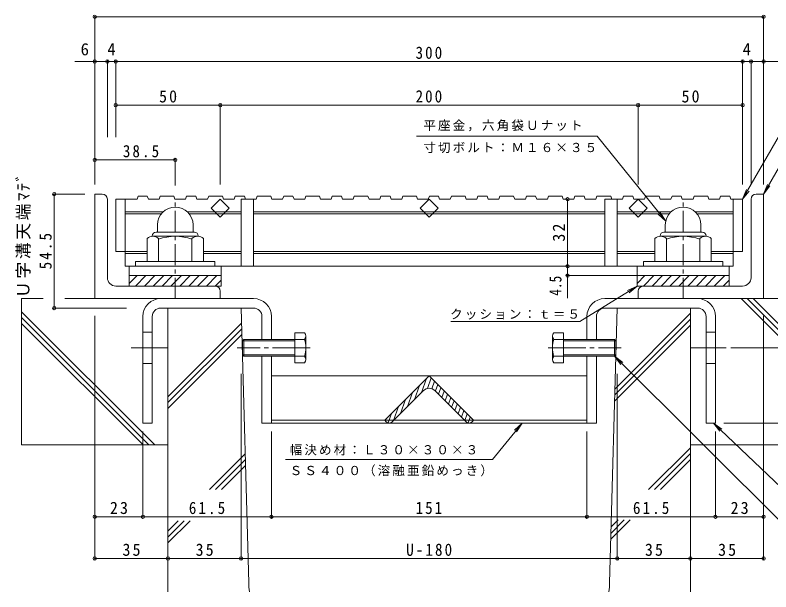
# Model space of a CAD drawing. Units: millimetres at full size; some dimension numbers follow another scale. Extents: x -437 to 531, y -388 to 353.
# Drawn here: x -384.6 to -22.9, y -223.9 to 51.9 of the extents above; entities that cross this region are included whole.
import ezdxf
from ezdxf.enums import TextEntityAlignment as Align

# ---------------------------------------------------------------- set-up
doc = ezdxf.new("R2010")
doc.units = ezdxf.units.MM
doc.header["$LTSCALE"] = 2
doc.header["$PDMODE"] = 32
doc.header["$PDSIZE"] = 1.6
doc.linetypes.add('CHAIN1', pattern=[8, 5, -1, 1, -1])
doc.linetypes.add('CHAIN2', pattern=[12, 9, -1, 1, -1])
for name, color, linetype, lineweight in [('D-0', 3, 'Continuous', 9), ('D-1', 2, 'Continuous', 9), ('D-2', 3, 'Continuous', 9), ('D-3', 4, 'Continuous', 9), ('D-4', 7, 'Continuous', 9), ('D-5', 7, 'Continuous', 9), ('D-6', 6, 'Continuous', 9), ('D-7', 5, 'Continuous', 5)]:
    doc.layers.add(name, color=color, linetype=linetype, lineweight=lineweight)
doc.styles.add('ＭＳ ゴシック', font='')
doc.styles.get('ＭＳ ゴシック').set_extended_font_data('MS Gothic')

msp = doc.modelspace()

# ---------------------------------------------------------------- linework, layer by layer
at = {"layer": 'D-0', "color": 7, "linetype": 'CHAIN2'}
for p, q in [((-329.015, -107.159), (-311.818, -107.159)), ((-44.285, -107.159), (-61.023, -107.159))]:
    msp.add_line(p, q, dxfattribs=at)
at = {"layer": 'D-1'}
for p, q in [((-342.921, -33.659), (-346.421, -33.659)), ((-346.421, -83.659), (-346.421, -33.659)), ((-340.421, -73.659), (-340.421, -36.159)), ((-32.421, -73.659), (-32.421, -36.159)), ((-29.92, -33.659), (-26.42, -33.659)), ((-26.42, -83.659), (-26.42, -33.659)), ((-316.421, -48.349), (-316.421, -51.859)), ((-299.421, -48.359), (-299.421, -51.859)), ((-73.421, -48.359), (-73.421, -51.859)), ((-56.421, -48.349), (-56.421, -51.859)), ((-318.921, -53.659), (-318.921, -53.859)), ((-318.671, -53.859), (-297.171, -53.859)), ((-298.721, -51.859), (-317.121, -51.859)), ((-296.921, -53.659), (-296.921, -53.859)), ((-75.921, -53.659), (-75.921, -53.859)), ((-54.171, -53.859), (-75.671, -53.859)), ((-74.121, -51.859), (-55.721, -51.859)), ((-53.921, -53.659), (-53.921, -53.859)), ((-321.421, -65.859), (-321.421, -54.897)), ((-315.921, -65.859), (-315.921, -54.897)), ((-299.921, -65.859), (-299.921, -54.897)), ((-294.421, -65.859), (-294.421, -54.897)), ((-78.421, -65.859), (-78.421, -54.897)), ((-72.921, -65.859), (-72.921, -54.897)), ((-56.921, -65.859), (-56.921, -54.897)), ((-51.421, -65.859), (-51.421, -54.897)), ((-326.921, -65.859), (-288.921, -65.859)), ((-326.921, -68.159), (-326.921, -65.859)), ((-288.921, -68.159), (-288.921, -65.859)), ((-45.921, -65.859), (-83.921, -65.859)), ((-83.921, -68.159), (-83.921, -65.859)), ((-45.921, -68.159), (-45.921, -65.859)), ((-285.92, -72.659), (-329.921, -72.659)), ((-329.921, -77.659), (-329.921, -72.659)), ((-329.921, -76.395), (-326.184, -72.659)), ((-326.941, -77.659), (-321.941, -72.659)), ((-322.699, -77.659), (-317.699, -72.659)), ((-318.456, -77.659), (-313.456, -72.659)), ((-314.213, -77.659), (-309.213, -72.659)), ((-309.971, -77.659), (-304.971, -72.659)), ((-305.728, -77.659), (-300.728, -72.659)), ((-301.486, -77.659), (-296.486, -72.659)), ((-297.243, -77.659), (-292.243, -72.659)), ((-293, -77.659), (-288, -72.659)), ((-288.758, -77.659), (-285.92, -74.821)), ((-285.921, -77.659), (-285.921, -72.659)), ((-86.921, -72.659), (-42.921, -72.659)), ((-86.921, -77.659), (-86.921, -72.659)), ((-86.921, -76.395), (-83.184, -72.659)), ((-83.941, -77.659), (-78.941, -72.659)), ((-79.699, -77.659), (-74.699, -72.659)), ((-75.456, -77.659), (-70.456, -72.659)), ((-71.213, -77.659), (-66.214, -72.659)), ((-66.971, -77.659), (-61.971, -72.659)), ((-62.728, -77.659), (-57.728, -72.659)), ((-58.486, -77.659), (-53.486, -72.659)), ((-54.243, -77.659), (-49.243, -72.659)), ((-50, -77.659), (-45, -72.659)), ((-45.758, -77.659), (-42.92, -74.821)), ((-42.92, -77.659), (-42.92, -72.659)), ((-336.421, -77.659), (-285.921, -77.659)), ((-36.421, -77.659), (-86.921, -77.659)), ((-286.421, -80.159), (-286.421, -83.659)), ((-86.421, -80.159), (-86.421, -83.659)), ((-346.421, -83.659), (-286.421, -83.659)), ((-26.42, -83.659), (-86.421, -83.659))]:
    msp.add_line(p, q, dxfattribs=at)
at = {"layer": 'D-1', "linetype": 'CHAIN1'}
for p, q in [((-307.921, -83.659), (-307.921, -36.926)), ((-64.921, -83.659), (-64.921, -36.926))]:
    msp.add_line(p, q, dxfattribs=at)
at = {"layer": 'D-1'}
for centre, radius, start, end in [((-342.921, -36.159), 2.5, 0, 90), ((-29.92, -36.159), 2.5, 90, 180), ((-307.931, -48.349), 8.49, 90, 180), ((-307.921, -48.359), 8.5, 0, 90), ((-64.921, -48.359), 8.5, 90, 180), ((-64.911, -48.349), 8.49, 0, 90), ((-318.671, -58.019), 4.16, 48.62012, 131.38165), ((-317.121, -53.659), 1.8, 90, 180), ((-307.921, -77.859), 24, 70.52881, 109.47119), ((-297.171, -58.019), 4.16, 48.61835, 131.37988), ((-298.721, -53.659), 1.8, 0, 90), ((-75.671, -58.019), 4.16, 48.62012, 131.38165), ((-74.121, -53.659), 1.8, 90, 180), ((-64.921, -77.859), 24, 70.52881, 109.47119), ((-54.171, -58.019), 4.16, 48.61835, 131.37988), ((-55.721, -53.659), 1.8, 0, 90), ((-336.421, -73.659), 4, 180, 270), ((-36.421, -73.659), 4, 270, 0), ((-288.921, -80.159), 2.5, 0, 90), ((-83.921, -80.159), 2.5, 90, 180)]:
    msp.add_arc(centre, radius, start, end, dxfattribs=at)
at = {"layer": 'D-2', "color": 7}
for p, q in [((-346.421, 51.132), (-346.421, -29.135)), ((-26.421, 51.132), (-26.421, -29.135))]:
    msp.add_line(p, q, dxfattribs=at)
at = {"layer": 'D-2'}
for p, q in [((-331.921, -36.159), (-336.421, -36.159)), ((-331.921, -36.159), (-331.921, -68.159)), ((-326.211, -36.159), (-331.921, -36.159)), ((-321.292, -34.659), (-320.781, -36.159)), ((-315.668, -36.159), (-320.781, -36.159)), ((-308.609, -34.659), (-308.098, -36.159)), ((-302.984, -36.159), (-308.098, -36.159)), ((-298.066, -34.659), (-297.554, -36.159)), ((-292.441, -36.159), (-297.554, -36.159)), ((-285.383, -34.659), (-284.871, -36.159)), ((-279.758, -36.159), (-284.871, -36.159)), ((-276.421, -36.159), (-276.421, -68.159)), ((-269.215, -36.159), (-276.421, -36.159)), ((-274.839, -34.659), (-274.328, -36.159)), ((-270.421, -36.159), (-270.421, -68.159)), ((-262.156, -34.659), (-261.645, -36.159)), ((-256.532, -36.159), (-261.645, -36.159)), ((-251.613, -34.659), (-251.102, -36.159)), ((-245.988, -36.159), (-251.102, -36.159)), ((-238.93, -34.659), (-238.418, -36.159)), ((-233.305, -36.159), (-238.418, -36.159)), ((-228.387, -34.659), (-227.875, -36.159)), ((-222.762, -36.159), (-227.875, -36.159)), ((-215.704, -34.659), (-215.192, -36.159)), ((-210.079, -36.159), (-215.192, -36.159)), ((-205.16, -34.659), (-204.649, -36.159)), ((-199.536, -36.159), (-204.649, -36.159)), ((-192.477, -34.659), (-191.966, -36.159)), ((-186.853, -36.159), (-191.966, -36.159)), ((-181.934, -34.659), (-181.423, -36.159)), ((-176.309, -36.159), (-181.423, -36.159)), ((-169.251, -34.659), (-168.739, -36.159)), ((-163.626, -36.159), (-168.739, -36.159)), ((-158.707, -34.659), (-158.196, -36.159)), ((-153.083, -36.159), (-158.196, -36.159)), ((-146.024, -34.659), (-145.513, -36.159)), ((-140.4, -36.159), (-145.513, -36.159)), ((-135.481, -34.659), (-134.97, -36.159)), ((-129.857, -36.159), (-134.97, -36.159)), ((-122.798, -34.659), (-122.287, -36.159)), ((-117.173, -36.159), (-122.287, -36.159)), ((-112.255, -34.659), (-111.743, -36.159)), ((-106.63, -36.159), (-111.743, -36.159)), ((-102.421, -36.159), (-102.421, -68.159)), ((-99.572, -34.659), (-99.06, -36.159)), ((-96.421, -36.159), (-96.421, -68.159)), ((-89.028, -34.659), (-88.517, -36.159)), ((-83.404, -36.159), (-88.517, -36.159)), ((-76.345, -34.659), (-75.834, -36.159)), ((-65.802, -34.659), (-65.291, -36.159)), ((-60.177, -36.159), (-65.291, -36.159)), ((-53.119, -34.659), (-52.607, -36.159)), ((-42.576, -34.659), (-42.064, -36.159)), ((-40.921, -36.159), (-40.921, -68.159)), ((-331.921, -42.159), (-313.742, -42.159)), ((-331.921, -43.159), (-314.65, -43.159)), ((-307.931, -39.859), (-307.921, -39.859)), ((-302.106, -42.159), (-276.421, -42.159)), ((-301.197, -43.159), (-276.421, -43.159)), ((-102.421, -42.159), (-270.421, -42.159)), ((-102.421, -43.159), (-270.421, -43.159)), ((-70.736, -42.159), (-96.421, -42.159)), ((-71.645, -43.159), (-96.421, -43.159)), ((-64.911, -39.859), (-64.921, -39.859)), ((-40.921, -42.159), (-59.1, -42.159)), ((-40.921, -43.159), (-58.192, -43.159)), ((-331.921, -61.159), (-321.421, -61.159)), ((-294.421, -61.159), (-276.421, -61.159)), ((-102.421, -61.159), (-270.421, -61.159)), ((-78.421, -61.159), (-96.421, -61.159)), ((-40.921, -61.159), (-51.421, -61.159)), ((-331.921, -62.159), (-321.421, -62.159)), ((-294.421, -62.159), (-276.421, -62.159)), ((-102.421, -62.159), (-270.421, -62.159)), ((-78.421, -62.159), (-96.421, -62.159)), ((-40.921, -62.159), (-51.421, -62.159)), ((-40.921, -68.159), (-331.921, -68.159)), ((-329.921, -72.659), (-329.921, -68.159)), ((-285.921, -72.659), (-285.921, -68.159)), ((-86.921, -72.659), (-86.921, -68.159)), ((-42.921, -72.659), (-42.921, -68.159)), ((-285.921, -72.659), (-329.921, -72.659)), ((-86.921, -72.659), (-42.921, -72.659))]:
    msp.add_line(p, q, dxfattribs=at)
for points in [[(-336.421, -36.159), (-336.421, -61.159), (-331.921, -61.159)], [(-321.292, -34.659), (-325.7, -34.659), (-326.211, -36.159)], [(-308.609, -34.659), (-315.156, -34.659), (-315.668, -36.159)], [(-298.066, -34.659), (-302.473, -34.659), (-302.984, -36.159)], [(-285.383, -34.659), (-291.93, -34.659), (-292.441, -36.159)], [(-274.839, -34.659), (-279.247, -34.659), (-279.758, -36.159)], [(-262.156, -34.659), (-268.704, -34.659), (-269.215, -36.159)], [(-251.613, -34.659), (-256.02, -34.659), (-256.532, -36.159)], [(-238.93, -34.659), (-245.477, -34.659), (-245.988, -36.159)], [(-228.387, -34.659), (-232.794, -34.659), (-233.305, -36.159)], [(-215.704, -34.659), (-222.251, -34.659), (-222.762, -36.159)], [(-205.16, -34.659), (-209.568, -34.659), (-210.079, -36.159)], [(-192.477, -34.659), (-199.024, -34.659), (-199.536, -36.159)], [(-181.934, -34.659), (-186.341, -34.659), (-186.853, -36.159)], [(-169.251, -34.659), (-175.798, -34.659), (-176.309, -36.159)], [(-158.707, -34.659), (-163.115, -34.659), (-163.626, -36.159)], [(-146.024, -34.659), (-152.572, -34.659), (-153.083, -36.159)], [(-135.481, -34.659), (-139.888, -34.659), (-140.4, -36.159)], [(-122.798, -34.659), (-129.345, -34.659), (-129.857, -36.159)], [(-112.255, -34.659), (-116.662, -34.659), (-117.173, -36.159)], [(-99.572, -34.659), (-106.119, -34.659), (-106.63, -36.159)], [(-89.028, -34.659), (-93.436, -34.659), (-93.947, -36.159), (-102.421, -36.159)], [(-76.345, -34.659), (-82.893, -34.659), (-83.404, -36.159)], [(-65.802, -34.659), (-70.209, -34.659), (-70.721, -36.159), (-75.834, -36.159)], [(-53.119, -34.659), (-59.666, -34.659), (-60.177, -36.159)], [(-42.576, -34.659), (-46.983, -34.659), (-47.494, -36.159), (-52.607, -36.159)], [(-42.064, -36.159), (-40.921, -36.159), (-36.421, -36.159)], [(-36.421, -36.159), (-36.421, -61.159), (-40.921, -61.159)]]:
    msp.add_lwpolyline(points, dxfattribs=at)
for points in [[(-286.421, -44.644), (-282.178, -40.402), (-286.421, -36.159), (-290.664, -40.402)], [(-186.421, -44.644), (-182.178, -40.402), (-186.421, -36.159), (-190.664, -40.402)], [(-86.421, -44.644), (-90.664, -40.402), (-86.421, -36.159), (-82.178, -40.402)]]:
    msp.add_lwpolyline(points, close=True, dxfattribs=at)
at = {"layer": 'D-3'}
for p, q in [((-314.92, -83.659), (-270.42, -83.659)), ((-57.92, -83.659), (-102.42, -83.659)), ((-314.92, -88.159), (-270.42, -88.159)), ((-57.92, -88.159), (-102.42, -88.159)), ((-323.42, -92.159), (-323.42, -143.159)), ((-318.92, -92.159), (-318.92, -143.159)), ((-266.42, -92.159), (-266.42, -103.159)), ((-261.92, -92.159), (-261.92, -103.159)), ((-110.92, -92.159), (-110.92, -103.159)), ((-106.42, -92.159), (-106.42, -103.159)), ((-53.92, -92.159), (-53.92, -143.159)), ((-49.42, -92.159), (-49.42, -143.159)), ((-323.42, -99.659), (-318.92, -99.659)), ((-49.42, -99.659), (-53.92, -99.659)), ((-266.42, -111.159), (-266.42, -143.159)), ((-261.92, -111.159), (-261.92, -143.159)), ((-110.92, -111.159), (-110.92, -143.159)), ((-106.42, -111.159), (-106.42, -143.159)), ((-323.42, -114.659), (-318.92, -114.659)), ((-49.42, -114.659), (-53.92, -114.659)), ((-261.92, -120.653), (-110.92, -120.653)), ((-318.92, -143.159), (-323.42, -143.159)), ((-262.42, -143.159), (-266.42, -143.159)), ((-262.42, -143.159), (-110.42, -143.159)), ((-110.92, -141.866), (-261.92, -141.866)), ((-110.42, -143.159), (-106.42, -143.159)), ((-53.92, -143.159), (-49.42, -143.159))]:
    msp.add_line(p, q, dxfattribs=at)
for centre, radius, start, end in [((-314.92, -92.159), 8.5, 90, 180), ((-270.42, -92.159), 8.5, 0, 90), ((-102.42, -92.159), 8.5, 90, 180), ((-57.92, -92.159), 8.5, 0, 90), ((-314.92, -92.159), 4, 90, 180), ((-270.42, -92.159), 4, 0, 90), ((-102.42, -92.159), 4, 90, 180), ((-57.92, -92.159), 4, 0, 90)]:
    msp.add_arc(centre, radius, start, end, dxfattribs=at)
at = {"layer": 'D-4'}
for p, q in [((-346.421, 51.132), (-26.421, 51.132)), ((-346.421, 29.745), (-355.943, 29.745)), ((-346.421, 29.745), (-340.421, 29.745)), ((-340.421, 30.345), (-340.421, -6.452)), ((-340.421, 29.745), (-336.421, 29.745)), ((-336.421, 30.345), (-336.421, -6.452)), ((-336.421, 29.745), (-36.421, 29.745)), ((-36.421, 30.345), (-36.421, -29.135)), ((-36.421, 29.745), (-32.421, 29.745)), ((-32.421, 30.345), (-32.421, -29.135)), ((-32.421, 29.745), (-26.421, 29.745)), ((-26.421, 29.745), (-14.774, 29.745)), ((-36.421, -36.158), (-5.295, 18.129)), ((-286.421, 8.872), (-336.421, 8.872)), ((-286.421, 9.472), (-286.421, -29.135)), ((-286.421, 8.872), (-86.421, 8.872)), ((-86.421, 9.472), (-86.421, -29.135)), ((-86.421, 8.872), (-36.421, 8.872)), ((-192.508, -5.886), (-106.095, -5.886)), ((-346.421, -17.335), (-307.921, -17.335)), ((-307.921, -16.735), (-307.921, -29.493)), ((-36.421, -36.159), (-34.507, -31.539)), ((-36.421, -36.159), (-33.377, -32.192)), ((-26.42, -33.658), (-23.377, -29.692)), ((-366.396, -33.659), (-351.184, -33.659)), ((-365.796, -33.659), (-365.796, -88.159)), ((-120.176, -36.159), (-120.176, -68.159)), ((-73.254, -46.685), (-75.854, -42.414)), ((-120.176, -68.159), (-120.176, -83.467)), ((-120.776, -72.659), (-85.884, -72.659)), ((-86.921, -77.659), (-91.481, -79.71)), ((-366.396, -88.159), (-331.197, -88.159)), ((-346.42, -208.563), (-346.42, -91.914)), ((-26.421, -208.563), (-26.421, -91.914)), ((-176.069, -94.643), (-114.394, -94.643)), ((-14.746, -107.159), (-42.111, -107.159)), ((-276.42, -208.563), (-276.42, -119.641)), ((-96.42, -208.563), (-96.42, -119.641)), ((26.148, -143.159), (-45.42, -143.159)), ((-323.42, -187.964), (-323.42, -147.159)), ((-261.92, -188.564), (-261.92, -147.159)), ((-110.92, -188.564), (-110.92, -147.159)), ((-49.42, -187.964), (-49.42, -147.159)), ((-323.42, -187.964), (-346.42, -187.964)), ((-261.92, -187.964), (-323.42, -187.964)), ((-110.92, -187.964), (-261.92, -187.964)), ((-49.42, -187.964), (-110.92, -187.964)), ((-49.42, -187.964), (-26.421, -187.964)), ((-311.421, -207.963), (-346.42, -207.963)), ((-311.421, -207.963), (-276.42, -207.963)), ((-276.42, -207.963), (-96.42, -207.963)), ((-96.42, -207.963), (-61.42, -207.963)), ((-61.42, -207.963), (-26.421, -207.963))]:
    msp.add_line(p, q, dxfattribs=at)
at = {"layer": 'D-4', "color": 2}
for p, q in [((-250.759, -99.969), (-250.759, -114.349)), ((-246.069, -99.969), (-250.759, -99.969)), ((-126.772, -99.969), (-122.082, -99.969)), ((-122.082, -99.969), (-122.082, -114.349)), ((-275.759, -103.835), (-275.082, -103.159)), ((-275.759, -110.482), (-275.759, -103.835)), ((-250.759, -103.835), (-275.759, -103.835)), ((-275.082, -103.159), (-275.082, -111.159)), ((-246.069, -103.159), (-275.082, -103.159)), ((-245.459, -101.564), (-245.459, -112.754)), ((-127.382, -101.564), (-127.382, -112.754)), ((-126.772, -103.159), (-97.759, -103.159)), ((-122.082, -103.835), (-97.082, -103.835)), ((-97.082, -103.835), (-97.759, -103.159)), ((-97.759, -103.159), (-97.759, -111.159)), ((-97.082, -110.482), (-97.082, -103.835)), ((-275.082, -111.159), (-275.759, -110.482)), ((-250.759, -110.482), (-275.759, -110.482)), ((-246.069, -111.159), (-275.082, -111.159)), ((-126.772, -111.159), (-97.759, -111.159)), ((-122.082, -110.482), (-97.082, -110.482)), ((-97.759, -111.159), (-97.082, -110.482)), ((-246.069, -114.349), (-250.759, -114.349)), ((-126.772, -114.349), (-122.082, -114.349))]:
    msp.add_line(p, q, dxfattribs=at)
at = {"layer": 'D-4', "color": 2, "linetype": 'CHAIN2'}
for p, q in [((-243.364, -107.159), (-278.336, -107.159)), ((-129.477, -107.159), (-94.505, -107.159))]:
    msp.add_line(p, q, dxfattribs=at)
at = {"layer": 'D-4'}
for points in [[(-106.095, -5.886), (-73.254, -46.685), (-76.871, -43.232)], [(-11.158, -7.223), (-26.42, -33.658), (-24.507, -29.039)], [(-114.394, -94.643), (-86.921, -77.659), (-90.794, -80.821)]]:
    msp.add_lwpolyline(points, dxfattribs=at)
at = {"layer": 'D-4', "color": 2}
for centre, radius, start, end in [((-247.849, -101.564), 2.39, 318.13611, 41.86436), ((-124.992, -101.564), 2.39, 138.13564, 221.86389), ((-258.877, -107.159), 13.418, 342.6564, 17.3436), ((-113.964, -107.159), 13.418, 162.6564, 197.3436), ((-247.849, -112.754), 2.39, 318.13611, 41.86389), ((-124.992, -112.754), 2.39, 138.13611, 221.86389)]:
    msp.add_arc(centre, radius, start, end, dxfattribs=at)
at = {"layer": 'D-4'}
for p in [(-346.421, 51.132), (-26.421, 51.132), (-346.421, 29.745), (-340.421, 29.745), (-336.421, 29.745), (-36.421, 29.745), (-32.421, 29.745), (-26.421, 29.745), (-336.421, 8.872), (-286.421, 8.872), (-86.421, 8.872), (-36.421, 8.872), (-346.421, -17.335), (-307.921, -17.335), (-365.796, -33.659), (-120.176, -36.159), (-120.176, -68.159), (-120.176, -72.659), (-365.796, -88.159), (-346.42, -187.964), (-323.42, -187.964), (-261.92, -187.964), (-110.92, -187.964), (-49.42, -187.964), (-26.421, -187.964), (-346.42, -207.963), (-311.421, -207.963), (-276.42, -207.963), (-96.42, -207.963), (-61.42, -207.963), (-26.421, -207.963)]:
    msp.add_point(p, dxfattribs=at)
at = {"layer": 'D-5'}
for p, q in [((-97.759, -111.159), (-93.762, -114.163)), ((-97.759, -111.159), (-94.676, -115.095)), ((-6.102, -202.513), (-97.759, -111.159)), ((-141.935, -143.159), (-156.168, -160.652)), ((-141.935, -143.159), (-145.57, -146.592)), ((-141.935, -143.159), (-144.557, -147.416)), ((-12.961, -178.901), (-50.42, -143.159)), ((-46.424, -146.163), (-50.42, -143.159)), ((-47.337, -147.095), (-50.42, -143.159))]:
    msp.add_line(p, q, dxfattribs=at)
msp.add_lwpolyline([(-255.168, -160.652), (-205.483, -160.652), (-156.168, -160.652)], dxfattribs=at)
at = {"layer": 'D-6'}
for p, q in [((-381.421, -83.659), (-381.421, -153.659)), ((-371.105, -83.659), (-381.421, -83.659)), ((-315.171, -83.659), (-360.726, -83.659)), ((-57.67, -83.659), (8.58, -83.659)), ((-9.309, -111.453), (-37.103, -83.659)), ((-9.309, -108.625), (-34.275, -83.659)), ((-9.309, -105.796), (-31.446, -83.659)), ((-317.7, -153.659), (-381.421, -89.938)), ((-311.421, -88.159), (-276.42, -88.159)), ((-311.421, -88.159), (-311.421, -223.926)), ((-272.771, -219.547), (-276.42, -88.159)), ((-100.07, -219.547), (-96.42, -88.159)), ((-96.42, -88.159), (-61.42, -88.159)), ((-61.42, -88.159), (-61.42, -223.926)), ((-320.528, -153.659), (-381.421, -92.766)), ((-97.574, -129.67), (-61.42, -93.517)), ((-97.493, -126.761), (-61.42, -90.689)), ((-323.356, -153.659), (-381.421, -95.595)), ((-311.421, -130.585), (-276.22, -95.385)), ((-97.654, -132.579), (-61.42, -96.345)), ((-311.421, -133.414), (-276.143, -98.137)), ((-311.421, -136.242), (-276.067, -100.889)), ((-311.421, -153.659), (-381.421, -153.659)), ((-81.396, -174.957), (-61.42, -154.982)), ((-61.42, -153.659), (8.58, -153.659)), ((-291.499, -174.957), (-274.482, -157.94)), ((-78.568, -174.957), (-61.42, -157.81)), ((-288.671, -174.957), (-274.406, -160.692)), ((-75.739, -174.957), (-61.42, -160.639)), ((-285.842, -174.957), (-274.329, -163.444)), ((-311.421, -194.879), (-306.521, -189.979)), ((-311.421, -197.707), (-303.692, -189.979)), ((-311.421, -200.536), (-300.864, -189.979)), ((-99.491, -198.71), (-90.282, -189.501)), ((-99.411, -195.8), (-93.111, -189.501)), ((-99.33, -192.891), (-95.939, -189.501))]:
    msp.add_line(p, q, dxfattribs=at)
for centre, start, end in [((-222.79, -218.159), 181.59114, 186.62304), ((-150.051, -218.159), 353.37696, 358.40886)]:
    msp.add_arc(centre, 50, start, end, dxfattribs=at)
at = {"layer": 'D-7'}
for p, q in [((-207.634, -141.866), (-186.42, -120.653)), ((-190.135, -128.609), (-187.707, -121.939)), ((-187.292, -126.648), (-185.46, -121.613)), ((-186.42, -120.653), (-165.207, -141.866)), ((-193.481, -131.956), (-191.053, -125.285)), ((-185.199, -126.743), (-183.899, -123.174)), ((-183.471, -127.845), (-182.339, -124.734)), ((-181.911, -129.405), (-180.779, -126.295)), ((-189.249, -127.724), (-204.098, -142.573)), ((-196.827, -135.302), (-194.399, -128.632)), ((-183.592, -127.724), (-168.743, -142.573)), ((-180.35, -130.966), (-179.218, -127.855)), ((-178.79, -132.526), (-177.658, -129.415)), ((-200.173, -138.648), (-197.746, -131.978)), ((-177.229, -134.086), (-176.097, -130.976)), ((-175.669, -135.647), (-174.537, -132.536)), ((-203.52, -141.995), (-201.092, -135.324)), ((-174.109, -137.207), (-172.977, -134.097)), ((-172.548, -138.768), (-171.416, -135.657)), ((-170.988, -140.328), (-169.856, -137.217)), ((-206.045, -143.086), (-204.438, -138.67)), ((-169.427, -141.888), (-168.295, -138.778)), ((-167.745, -143.115), (-166.735, -140.338)), ((-206.927, -142.573), (-207.634, -141.866)), ((-165.914, -142.573), (-165.207, -141.866))]:
    msp.add_line(p, q, dxfattribs=at)
for centre, radius, start, end in [((-186.42, -130.552), 4, 45, 135), ((-205.512, -141.159), 2, 225, 315), ((-167.329, -141.159), 2, 225, 315)]:
    msp.add_arc(centre, radius, start, end, dxfattribs=at)

# ---------------------------------------------------------------- texts
at = {"layer": 'D-4', "color": 2, "style": 'ＭＳ ゴシック'}
for s, p in [('6', (-353.21, 30.945)), ('4', (-340.421, 30.945)), ('4', (-36.421, 30.945))]:
    msp.add_text(s, height=5.865, dxfattribs=at).set_placement(p, align=Align.BOTTOM_LEFT)
at = {"layer": 'D-4', "color": 2, "style": 'ＭＳ ゴシック', "width": 0.8}
msp.add_text('4.5', height=5.865, rotation=90, dxfattribs=at).set_placement((-121.376, -82.315), align=Align.BOTTOM_LEFT)
at = {"layer": 'D-4', "color": 2, "char_height": 5.865, "attachment_point": 7, "style": 'ＭＳ ゴシック'}
for s, insert in [('\\T1.27;\\W0.9;300', (-192.921, 30.945)), ('\\T1.27;\\W0.95;50', (-315.671, 10.072)), ('\\T1.27;\\W0.9;200', (-192.921, 10.072)), ('\\T1.27;\\W0.95;50', (-65.671, 10.072)), ('\\T1.28;\\W0.9;38.5', (-333.013, -16.135)), ('\\T1.27;\\W0.95;23', (-339.17, -186.764)), ('\\T1.28;\\W0.9;61.5', (-301.42, -186.764)), ('\\T1.27;\\W0.9;151', (-192.92, -186.764)), ('\\T1.28;\\W0.9;61.5', (-88.92, -186.764)), ('\\T1.27;\\W0.95;23', (-42.171, -186.764)), ('\\T1.27;\\W0.95;35', (-333.17, -206.763)), ('\\T1.27;\\W0.95;35', (-298.17, -206.763)), ('\\T1.28;\\W0.9;U-180', (-197.42, -206.763)), ('\\T1.27;\\W0.95;35', (-83.17, -206.763)), ('\\T1.27;\\W0.95;35', (-48.171, -206.763))]:
    msp.add_mtext(s, dxfattribs=dict(at, insert=insert))
at = {"layer": 'D-4', "char_height": 4.399, "attachment_point": 7, "style": 'ＭＳ ゴシック'}
for s, insert in [('\\T1.17;平座金，六角袋Ｕナット', (-189.221, -3.625)), ('\\T1.17;クッション：ｔ＝５', (-176.395, -93.711))]:
    msp.add_mtext(s, dxfattribs=dict(at, insert=insert))
at = {"layer": 'D-4', "color": 2, "char_height": 5.865, "attachment_point": 7, "rotation": 90, "style": 'ＭＳ ゴシック'}
for s, insert in [('\\T1.16;Ｕ字溝天端ﾏﾃﾞ', (-377.076, -83.342)), ('\\T1.27;\\W0.95;32', (-121.376, -56.409)), ('\\T1.28;\\W0.9;54.5', (-366.996, -69.659))]:
    msp.add_mtext(s, dxfattribs=dict(at, insert=insert))
at = {"layer": 'D-5', "char_height": 4.399, "attachment_point": 7, "style": 'ＭＳ ゴシック'}
for s, insert in [('\\T1.17;寸切ボルト：Ｍ１６×３５', (-189.221, -14.076)), ('\\T1.17;幅決め材：Ｌ３０×３０×３', (-253.168, -158.652)), ('\\T1.17;ＳＳ４００（溶融亜鉛めっき）', (-253.168, -168.652))]:
    msp.add_mtext(s, dxfattribs=dict(at, insert=insert))

doc.saveas('drawing.dxf')
